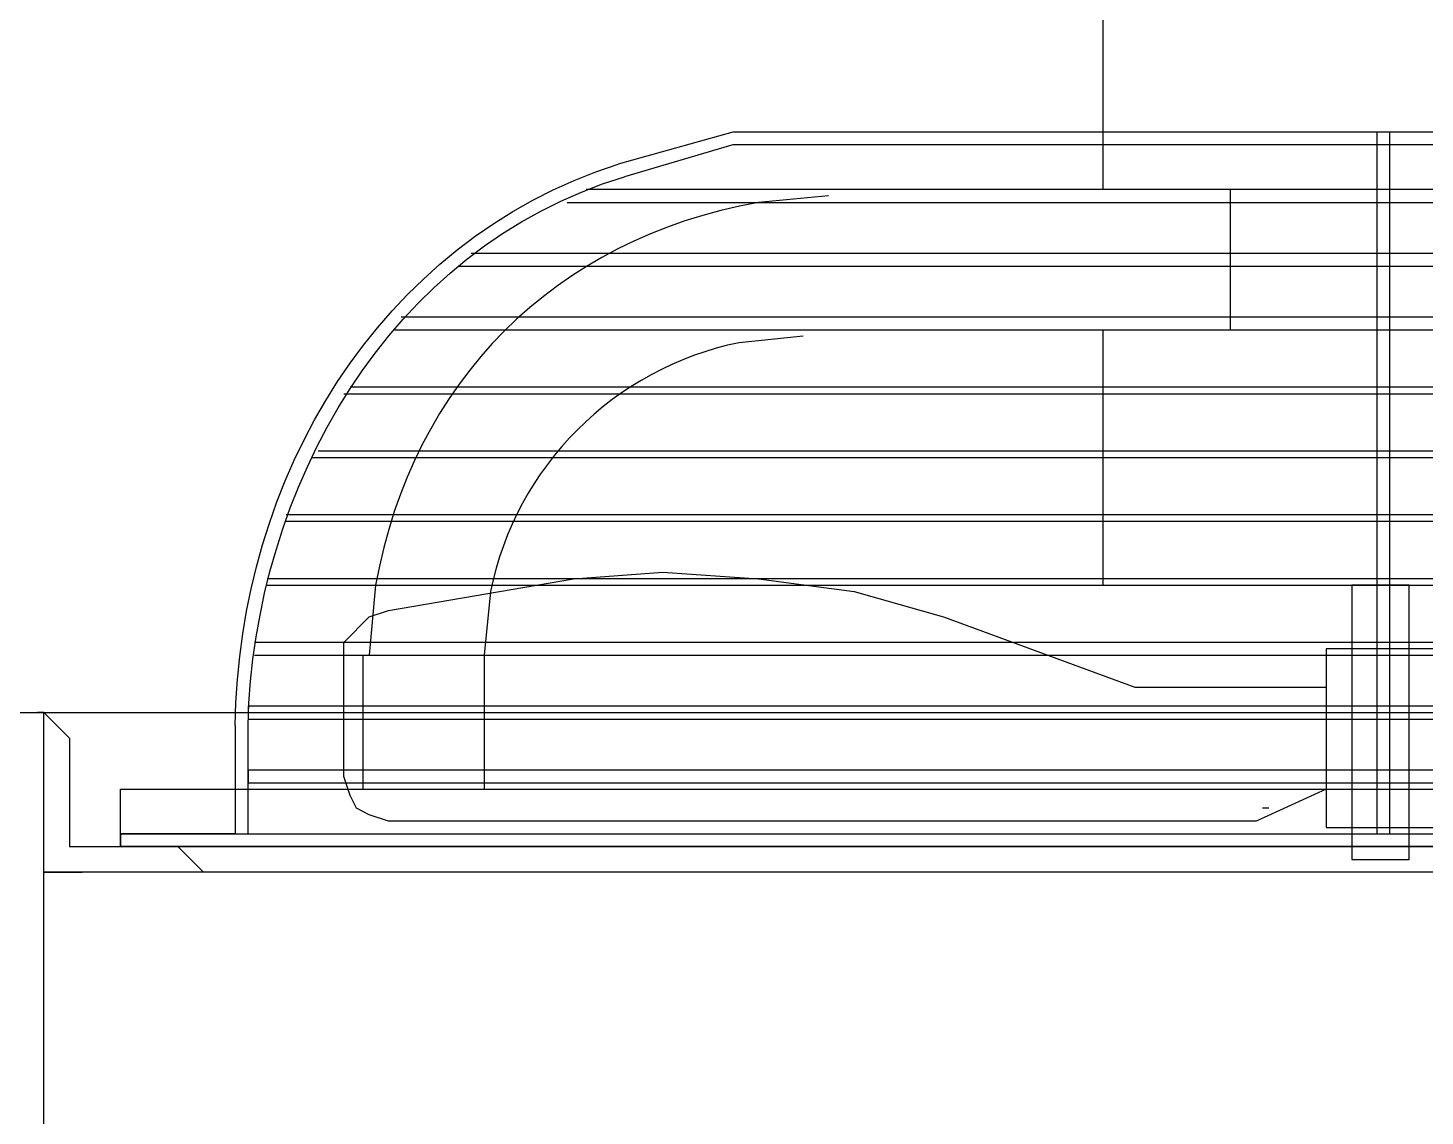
# Model space of a CAD drawing. Header units: metres. Extents: x 530339 to 530954, y 2674257 to 2674599.
# Drawn here: x 530735.1336 to 530735.4365, y 2674491.7642 to 2674492.0002 of the extents above; entities that cross this region are included whole.
import ezdxf

# ---------------------------------------------------------------- set-up
doc = ezdxf.new("R2010")
doc.units = ezdxf.units.M
doc.layers.add('IDT', color=7, linetype='Continuous')

# ---------------------------------------------------------------- blocks, each defined once
blk = doc.blocks.new('IDT')
at = {"layer": 'IDT', "color": 0, "lineweight": 25}
for p, q in [((15.01424065903601, 8.571745466278912), (15.01424065903601, 8.407150566343603)), ((13.85792690822862, 8.441729326834206), (15.01424065903601, 8.441729326834206)), ((14.97966189854495, 8.441729326834206), (15.01424065903601, 8.441729326834206)), ((14.98519450022357, 8.436196725155582), (14.97966189854495, 8.441729326834206)), ((15.01424065903601, 8.441729326834206), (15.00594175651784, 8.441729326834206)), ((15.01424065903601, 8.441729326834206), (15.01424065903601, 8.407150566343603)), ((14.98519450022357, 8.436196725155582), (13.88697306704105, 8.436196725155582)), ((14.45129843824841, 8.436196725155582), (14.99764285400013, 8.436196725155582)), ((14.99764285400013, 8.436196725155582), (14.45129843824841, 8.436196725155582)), ((14.73069482301233, 8.438963025994894), (14.71824669976084, 8.438963025994894)), ((14.71824669976084, 8.438963025994894), (14.71824669976084, 8.379487557950938)), ((14.73069482301233, 8.379487557950938), (14.73069482301233, 8.438963025994894)), ((14.96997984560792, 8.436196725155582), (14.99764285400013, 8.436196725155582)), ((15.00870805735738, 8.436196725155582), (14.98519450022357, 8.436196725155582)), ((14.99764285400013, 8.436196725155582), (14.99764285400013, 8.423748140853945)), ((14.99764285400013, 8.433430424316498), (14.99764285400013, 8.436196725155582)), ((14.99764285400013, 8.436196725155582), (14.99764285400013, 8.433430424316498)), ((15.00870805735738, 8.412683168022), (15.00870805735738, 8.436196725155582)), ((14.99764285400013, 8.433430424316498), (14.45129843824841, 8.433430424316498)), ((14.72239592049462, 8.433430424316498), (14.72239592049462, 8.281283878157524)), ((14.72516222133416, 8.433430424316498), (14.72516222133416, 8.281283878157524)), ((14.96997984560792, 8.433430424316498), (14.96997984560792, 8.409916867182687)), ((14.97274614644701, 8.409916867182687), (14.97274614644701, 8.433430424316498)), ((14.97274614644701, 8.433430424316498), (14.99764285400013, 8.433430424316498)), ((14.73622742469095, 8.432047273896728), (14.71133071713783, 8.432047273896728)), ((14.73622742469095, 8.39331906214727), (14.73622742469095, 8.432047273896728)), ((14.73622742469095, 8.42374837137902), (14.75144207930705, 8.430664123477186)), ((14.75144207930705, 8.430664123477186), (14.93955053637617, 8.430664123477186)), ((14.93955053637617, 8.430664123477186), (14.94369998763503, 8.429280973057644)), ((14.74867577846751, 8.427897822637874), (14.75005892888728, 8.427897822637874)), ((14.94369998763503, 8.429280973057644), (14.94646628847411, 8.427897822637874)), ((14.94646628847411, 8.427897822637874), (14.94784943889388, 8.42513152179879)), ((14.94784943889388, 8.42513152179879), (14.9492325893132, 8.420982070539708)), ((14.99764285400013, 8.423748140853945), (14.45129843824841, 8.423748140853945)), ((14.96997984560792, 8.422365220959477), (14.47757829622086, 8.422365220959477)), ((14.73622742469095, 8.401617964664979), (14.73622742469095, 8.42374837137902)), ((14.91880328008145, 8.394702212566813), (14.91880328008145, 8.42374837137902)), ((14.94508313805434, 8.394702212566813), (14.94508313805434, 8.42374837137902)), ((14.9492325893132, 8.420982070539708), (14.9492325893132, 8.396085362986582)), ((14.96997984560792, 8.419598920120166), (14.96997984560792, 8.422365220959477)), ((14.47757829622086, 8.419598920120166), (14.96997984560792, 8.419598920120166)), ((15.01424065903601, 8.407150566343603), (15.00870805735738, 8.412683168022)), ((15.05020256994592, 8.407150566343603), (13.85792690822862, 8.407150566343603)), ((14.96997984560792, 8.408533716763145), (14.47757829622086, 8.408533716763145)), ((14.47757829622086, 8.40576672434861), (14.96997984560792, 8.40576672434861)), ((14.96997984560792, 8.40576672434861), (14.96997984560792, 8.408533716763145)), ((15.01424065903601, 8.407150566343603), (15.01562380945532, 8.407150566343603)), ((14.77772193727995, 8.401617964664979), (14.73622742469095, 8.401617964664979)), ((14.81921644986849, 8.386403310049104), (14.77772193727995, 8.401617964664979)), ((14.96859669518815, 8.394702212566813), (14.47896144664062, 8.394702212566813)), ((14.91742012966213, 8.380870708370708), (14.91880328008145, 8.394702212566813)), ((14.94231683721526, 8.379487557950938), (14.94369998763503, 8.394702212566813)), ((14.9492325893132, 8.396085362986582), (14.9492325893132, 8.391935911727728)), ((14.48034459706039, 8.391935911727728), (14.96859669518815, 8.391935911727728)), ((14.71133071713783, 8.39331906214727), (14.73622742469095, 8.39331906214727)), ((14.9492325893132, 8.391935911727728), (14.94369998763503, 8.386403310049104)), ((14.83858055574345, 8.380870708370708), (14.81921644986849, 8.386403310049104)), ((14.93955053637617, 8.385020159629562), (14.89943917420695, 8.378104407531396)), ((14.94369998763503, 8.386403310049104), (14.93955053637617, 8.385020159629562)), ((14.96583039434907, 8.379487557950938), (14.48172774748016, 8.379487557950938)), ((14.78463768937789, 8.379487557950938), (14.66292045245089, 8.379487557950938)), ((14.71824669976084, 8.379487557950938), (14.73069482301233, 8.379487557950938)), ((14.78463768937789, 8.324161541166063), (14.78463768937789, 8.379487557950938)), ((14.85932781203772, 8.378104407531396), (14.83858055574345, 8.380870708370708)), ((14.48311089789948, 8.378104407531396), (14.96583039434907, 8.378104407531396)), ((14.88007506833199, 8.376721257111853), (14.85932781203772, 8.378104407531396)), ((14.89943917420695, 8.378104407531396), (14.88007506833199, 8.376721257111853)), ((14.96168094309022, 8.365656053754833), (14.48587719873902, 8.365656053754833)), ((14.48726034915833, 8.364272903335063), (14.96168094309022, 8.364272903335063)), ((14.95614834141159, 8.3518245495585), (14.49140980041719, 8.3518245495585)), ((14.49279295083696, 8.350441399138958), (14.95476519099182, 8.350441399138958)), ((14.9492325893132, 8.337993045362168), (14.4997087029349, 8.337993045362168)), ((14.50109185335467, 8.336609894942626), (14.94784943889388, 8.336609894942626)), ((14.9381673859564, 8.324161541166063), (14.50939075587237, 8.324161541166063)), ((14.84964575910024, 8.324161541166063), (14.75697468098522, 8.324161541166063)), ((14.75697468098522, 8.324161541166063), (14.75697468098522, 8.293732231934314)), ((14.84964575910024, 8.325544691585606), (14.86347726329657, 8.326927842005375)), ((14.51077390629214, 8.321395240326751), (14.93678423553663, 8.321395240326751)), ((14.92433588176007, 8.31033003696973), (14.52460541048848, 8.31033003696973)), ((14.52737171132756, 8.307563736130419), (14.92156958092099, 8.307563736130419)), ((14.90082232462672, 8.296498532773398), (14.54673581720252, 8.296498532773398)), ((14.55088526846137, 8.293732231934314), (14.89667287336741, 8.293732231934314)), ((14.75697468098522, 8.293732231934314), (14.84411315742207, 8.293732231934314)), ((14.78463768937789, 8.14296883619511), (14.78463768937789, 8.293732231934314)), ((14.84411315742207, 8.295115382353856), (14.85932781203772, 8.296498532773398)), ((14.86486041371634, 8.284050178996836), (14.8883739708497, 8.290965931095002)), ((14.86486041371634, 8.281283878157524), (14.88975712126947, 8.28819963025569)), ((14.58408087853221, 8.284050178996836), (14.86486041371634, 8.284050178996836)), ((14.58269772811244, 8.281283878157524), (14.86486041371634, 8.281283878157524))]:
    blk.add_line(p, q, dxfattribs=at)
blk.add_arc((14.8496465148194, 8.394701456847656), 0.06917045953477229, 281.5341324869501, 348.4658675156459, dxfattribs=at)
for points in [[(14.96997984560792, 8.409916867182687), (14.96878111524418, 8.35876335416367), (14.93950443136217, 8.306272795738892), (14.8883739708497, 8.290965931095002)], [(14.97274614644701, 8.409916867182687), (14.97210067625136, 8.356619471013232), (14.94187883958219, 8.304958802840133), (14.88975712126947, 8.28819963025569)], [(14.85932781203772, 8.296498532773398), (14.90354252045179, 8.304474700193282), (14.9343406697956, 8.335272849537091), (14.94231683721526, 8.379487557950938)]]:
    blk.add_open_spline(points, degree=3, dxfattribs=at)

msp = doc.modelspace()

# ---------------------------------------------------------------- block references
at = {"layer": 'IDT', "color": 8, "rotation": 180}
msp.add_blockref('IDT', (530750.1512843678, 2674500.258854317), dxfattribs=at)

doc.saveas('drawing.dxf')
